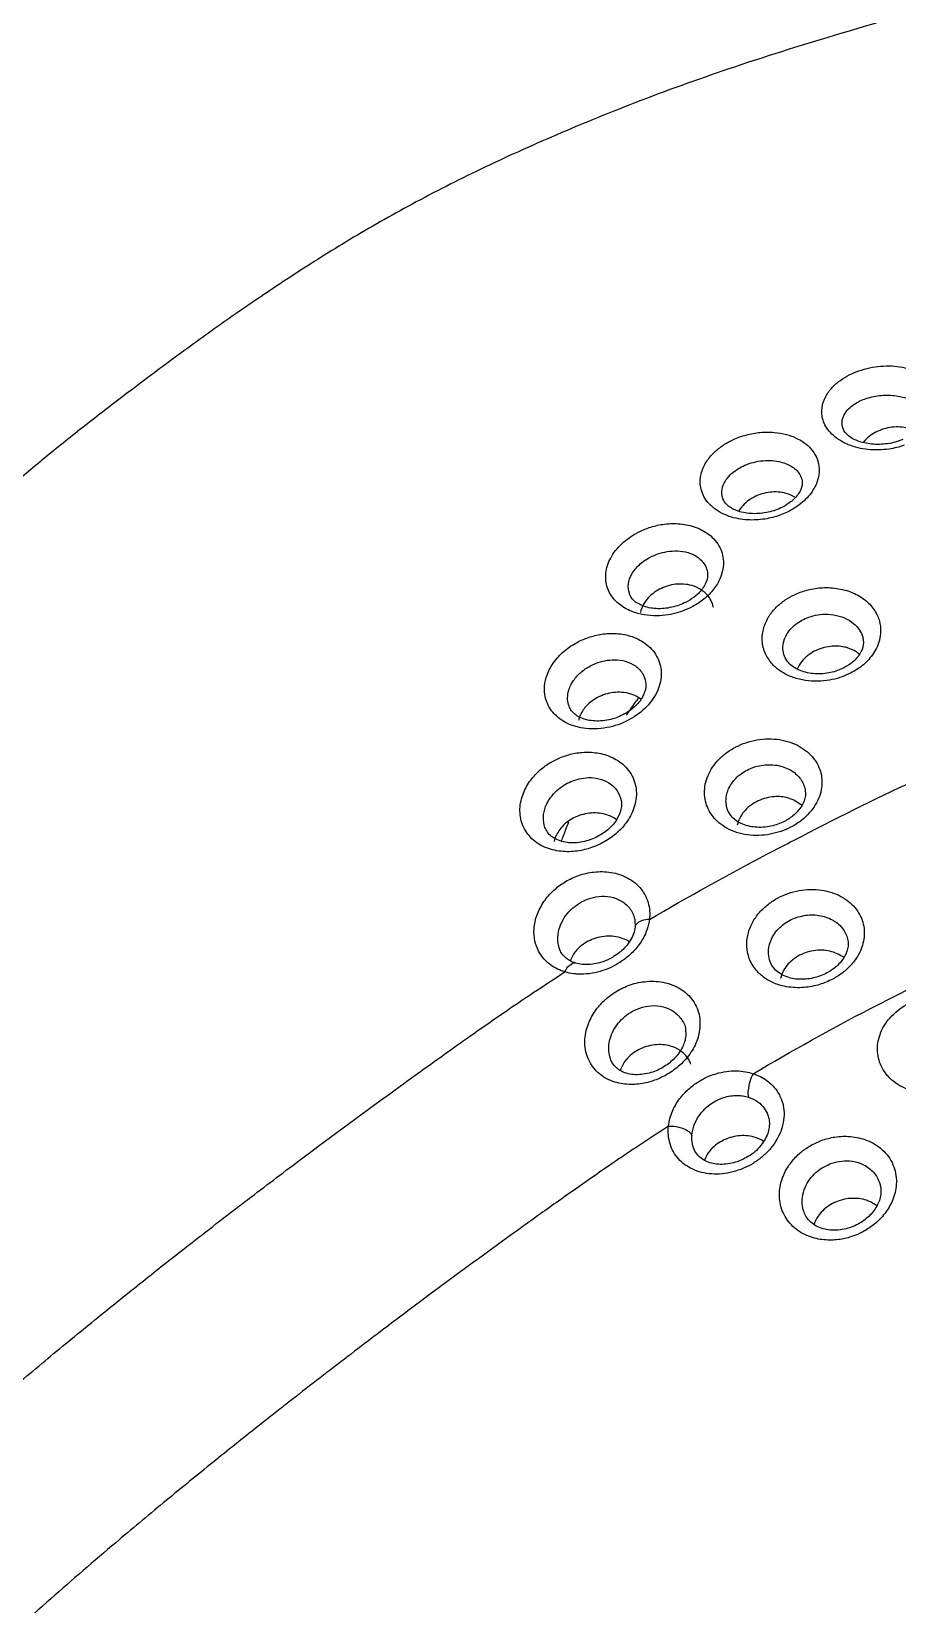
# Model space of a CAD drawing. Header units: inches. Extents: x 157915 to 159347, y -49911 to -48898.
# Drawn here: x 158894.95 to 158906.13, y -49776.47 to -49756.18 of the extents above; entities that cross this region are included whole.
import ezdxf

# ---------------------------------------------------------------- set-up
doc = ezdxf.new("R2010")
doc.units = ezdxf.units.IN
doc.header["$LTSCALE"] = 2
doc.header["$MEASUREMENT"] = 0
doc.layers.get('0').update_dxf_attribs({"linetype": 'CONTINUOUS'})

msp = doc.modelspace()

# ---------------------------------------------------------------- linework, layer by layer
at = {"color": 7, "linetype": 'Continuous'}
for p, q in [((158905.426, -49761.301), (158905.426, -49761.3)), ((158904.898, -49761.974), (158904.899, -49761.976)), ((158903.877, -49762.208), (158903.876, -49762.205)), ((158903.676, -49763.15), (158903.676, -49763.153)), ((158905.686, -49764.016), (158905.686, -49764.02)), ((158904.67, -49764.235), (158904.67, -49764.234)), ((158902.879, -49764.566), (158902.88, -49764.567)), ((158901.89, -49764.882), (158901.89, -49764.881)), ((158904.938, -49765.96), (158904.938, -49765.963)), ((158902.563, -49766.1), (158902.564, -49766.103)), ((158903.936, -49766.218), (158903.936, -49766.217)), ((158901.58, -49766.445), (158901.579, -49766.445)), ((158902.74, -49767.645), (158902.74, -49767.645)), ((158902.74, -49767.645), (158902.742, -49767.731)), ((158902.742, -49767.731), (158902.742, -49767.731)), ((158905.488, -49767.902), (158905.489, -49767.904)), ((158901.768, -49768.012), (158901.766, -49768.009)), ((158901.975, -49768.195), (158901.975, -49768.195)), ((158904.486, -49768.178), (158904.486, -49768.177)), ((158903.392, -49769.055), (158903.393, -49769.057)), ((158902.426, -49769.433), (158902.425, -49769.432)), ((158904.472, -49770.218), (158904.472, -49770.22)), ((158903.499, -49770.584), (158903.497, -49770.58)), ((158905.911, -49771.083), (158905.911, -49771.086)), ((158904.923, -49771.41), (158904.923, -49771.409))]:
    msp.add_line(p, q, dxfattribs=at)
for points, start_tangent, end_tangent in [([(158929.508, -49748.835), (158929.348, -49748.805), (158928.873, -49748.731), (158928.489, -49748.68), (158928.181, -49748.637), (158927.93, -49748.598), (158927.738, -49748.563), (158927.56, -49748.528), (158927.342, -49748.481), (158927.029, -49748.413), (158926.588, -49748.323), (158926.04, -49748.223), (158925.309, -49748.118), (158924.483, -49748.052), (158923.575, -49748.053), (158922.637, -49748.147), (158921.588, -49748.376), (158920.447, -49748.759), (158919.158, -49749.345), (158917.816, -49750.141), (158916.641, -49751.023), (158915.522, -49751.956), (158914.472, -49752.786), (158913.501, -49753.417), (158912.564, -49753.884), (158911.508, -49754.295), (158910.214, -49754.735), (158908.629, -49755.249), (158906.858, -49755.78), (158905.314, -49756.229), (158903.953, -49756.66), (158902.741, -49757.098), (158901.664, -49757.539), (158900.691, -49757.983), (158899.81, -49758.435), (158899.012, -49758.892), (158898.287, -49759.349), (158897.621, -49759.798), (158897.006, -49760.235), (158896.432, -49760.659), (158895.896, -49761.067), (158895.39, -49761.463), (158894.916, -49761.852), (158894.478, -49762.236), (158894.078, -49762.614), (158893.718, -49762.978), (158893.401, -49763.321), (158893.158, -49763.6)], (-0.980073, 0.19864), (-0.650439, -0.759558)), ([(158905.595, -49760.569), (158905.877, -49760.499), (158906.16, -49760.503), (158906.41, -49760.578), (158906.599, -49760.716), (158906.693, -49760.891), (158906.694, -49761.064), (158906.632, -49761.213), (158906.608, -49761.247)], (0.930846, 0.365413), (-0.596853, -0.802351)), ([(158905.299, -49761.387), (158905.183, -49761.229), (158905.152, -49761.066), (158905.187, -49760.919), (158905.264, -49760.796), (158905.365, -49760.698), (158905.477, -49760.624), (158905.595, -49760.569)], (-0.741168, 0.67132), (0.93075, 0.365656)), ([(158905.726, -49760.912), (158905.92, -49760.872), (158906.111, -49760.877), (158906.28, -49760.924), (158906.406, -49761.01), (158906.468, -49761.119), (158906.471, -49761.133)], (0.948569, 0.31657), (0.174603, -0.984639)), ([(158905.426, -49761.3), (158905.414, -49761.213), (158905.441, -49761.122), (158905.496, -49761.047), (158905.567, -49760.988), (158905.645, -49760.944), (158905.726, -49760.912)], (-0.331557, 0.943435), (0.948587, 0.316516)), ([(158906.001, -49761.495), (158905.795, -49761.5), (158905.613, -49761.458), (158905.484, -49761.382), (158905.426, -49761.301)], (-0.989388, -0.145299), (-0.315709, 0.948856)), ([(158906.058, -49761.283), (158905.851, -49761.346)], (-0.993655, -0.112471), (-0.885505, -0.46463)), ([(158906.267, -49761.299), (158906.058, -49761.283)], (-0.962436, 0.271507), (-0.993655, -0.112471)), ([(158903.772, -49762.336), (158903.672, -49762.239), (158903.59, -49762.06), (158903.595, -49761.886), (158903.66, -49761.734), (158903.762, -49761.61), (158903.883, -49761.513), (158904.012, -49761.441)], (-0.801671, 0.597766), (0.909032, 0.416726)), ([(158904.012, -49761.441), (158904.175, -49761.383), (158904.358, -49761.349), (158904.541, -49761.349), (158904.696, -49761.376), (158904.822, -49761.422), (158904.926, -49761.483), (158905.012, -49761.562), (158905.078, -49761.662), (158905.114, -49761.784), (158905.108, -49761.928), (158905.043, -49762.088)], (0.909083, 0.416615), (-0.51956, -0.854434)), ([(158905.748, -49761.57), (158905.496, -49761.508), (158905.299, -49761.387)], (-0.994466, 0.105057), (-0.741168, 0.67132)), ([(158905.851, -49761.346), (158905.69, -49761.475)], (-0.885505, -0.46463), (-0.63554, -0.772068)), ([(158906.197, -49761.442), (158906.001, -49761.495)], (-0.923765, -0.38296), (-0.989388, -0.145299)), ([(158904.16, -49761.773), (158904.27, -49761.736), (158904.394, -49761.714), (158904.517, -49761.713), (158904.621, -49761.73), (158904.706, -49761.758), (158904.775, -49761.796), (158904.833, -49761.846), (158904.876, -49761.909), (158904.898, -49761.974)], (0.919138, 0.393935), (0.177058, -0.9842)), ([(158906.021, -49761.564), (158905.748, -49761.57)], (-0.98929, -0.145962), (-0.994466, 0.105057)), ([(158906.217, -49761.516), (158906.021, -49761.564)], (-0.944882, -0.327412), (-0.98929, -0.145962)), ([(158903.876, -49762.205), (158903.866, -49762.166), (158903.872, -49762.055), (158903.918, -49761.959), (158903.989, -49761.88), (158904.072, -49761.819), (158904.16, -49761.773)], (-0.338903, 0.940821), (0.919106, 0.394009)), ([(158904.693, -49762.137), (158904.485, -49762.121)], (-0.962436, 0.271507), (-0.993655, -0.112471)), ([(158904.898, -49762.032), (158904.853, -49762.139), (158904.75, -49762.247), (158904.653, -49762.309)], (-0.143945, -0.989586), (-0.886334, -0.463047)), ([(158904.898, -49761.975), (158904.898, -49762.032)], (0.173063, -0.984911), (-0.143945, -0.989586)), ([(158905.043, -49762.088), (158904.905, -49762.248)], (-0.51956, -0.854434), (-0.75557, -0.655068)), ([(158904.437, -49762.383), (158904.232, -49762.396), (158904.052, -49762.357), (158903.926, -49762.279), (158903.877, -49762.208)], (-0.982037, -0.188687), (-0.357848, 0.93378)), ([(158904.278, -49762.184), (158904.116, -49762.315), (158904.083, -49762.36)], (-0.885505, -0.46463), (-0.531462, -0.847082)), ([(158904.485, -49762.121), (158904.278, -49762.184)], (-0.993655, -0.112471), (-0.885505, -0.46463)), ([(158904.623, -49762.324), (158904.437, -49762.383)], (-0.906066, -0.423135), (-0.982037, -0.188687)), ([(158904.653, -49762.309), (158904.623, -49762.324)], (-0.886334, -0.463047), (-0.906403, -0.422413)), ([(158904.806, -49762.185), (158904.693, -49762.137)], (-0.85514, 0.518397), (-0.962436, 0.271507)), ([(158904.905, -49762.248), (158904.697, -49762.382)], (-0.75557, -0.655068), (-0.906301, -0.422633)), ([(158902.778, -49762.641), (158902.925, -49762.578), (158903.1, -49762.536), (158903.297, -49762.527), (158903.504, -49762.566), (158903.698, -49762.668), (158903.837, -49762.835), (158903.883, -49763.037), (158903.841, -49763.23), (158903.834, -49763.247)], (0.886834, 0.462088), (-0.42069, -0.907205)), ([(158904.076, -49762.463), (158903.847, -49762.384), (158903.772, -49762.336)], (-0.982803, 0.184658), (-0.801671, 0.597766)), ([(158904.31, -49762.478), (158904.076, -49762.463)], (-0.998518, -0.054415), (-0.982803, 0.184658)), ([(158904.521, -49762.445), (158904.31, -49762.478)], (-0.967549, -0.252684), (-0.998518, -0.054415)), ([(158904.697, -49762.382), (158904.521, -49762.445)], (-0.906265, -0.422709), (-0.967549, -0.252684)), ([(158902.777, -49763.685), (158902.618, -49763.62), (158902.479, -49763.51), (158902.387, -49763.355), (158902.366, -49763.167), (158902.428, -49762.97), (158902.57, -49762.787), (158902.778, -49762.641)], (-0.964093, 0.265564), (0.886928, 0.461907)), ([(158902.939, -49762.959), (158903.038, -49762.916), (158903.156, -49762.887), (158903.288, -49762.878), (158903.427, -49762.9), (158903.557, -49762.964), (158903.65, -49763.072), (158903.676, -49763.15)], (0.886363, 0.46299), (0.174093, -0.984729)), ([(158902.671, -49763.435), (158902.669, -49763.429), (158902.657, -49763.307), (158902.701, -49763.178), (158902.798, -49763.057), (158902.939, -49762.959)], (-0.340819, 0.940129), (0.886392, 0.462935)), ([(158903.265, -49763.309), (158903.058, -49763.373)], (-0.993655, -0.112471), (-0.885505, -0.46463)), ([(158903.593, -49763.378), (158903.473, -49763.325), (158903.265, -49763.309)], (-0.844809, 0.535068), (-0.993655, -0.112471)), ([(158903.633, -49763.334), (158903.53, -49763.453), (158903.42, -49763.529)], (-0.519369, -0.85455), (-0.875445, -0.483319)), ([(158903.676, -49763.15), (158903.677, -49763.213), (158903.633, -49763.334)], (0.17107, -0.985259), (-0.519369, -0.85455)), ([(158903.834, -49763.247), (158903.743, -49763.39)], (-0.42069, -0.907205), (-0.638937, -0.769259)), ([(158903.218, -49763.605), (158903.013, -49763.623), (158902.832, -49763.583), (158902.709, -49763.499), (158902.672, -49763.436)], (-0.975598, -0.219566), (-0.357781, 0.933805)), ([(158902.895, -49763.503), (158902.844, -49763.582)], (-0.632911, -0.774224), (-0.451505, -0.892269)), ([(158903.058, -49763.373), (158902.895, -49763.503)], (-0.885505, -0.46463), (-0.632911, -0.774224)), ([(158903.4, -49763.539), (158903.218, -49763.605)], (-0.889251, -0.45742), (-0.975598, -0.219566)), ([(158903.42, -49763.529), (158903.4, -49763.539)], (-0.875445, -0.483319), (-0.889695, -0.456555)), ([(158903.743, -49763.39), (158903.612, -49763.514), (158903.47, -49763.604)], (-0.638937, -0.769259), (-0.890195, -0.45558)), ([(158903.753, -49763.609), (158903.741, -49763.562), (158903.643, -49763.415), (158903.593, -49763.378)], (-0.163868, 0.986482), (-0.844809, 0.535068)), ([(158904.553, -49764.376), (158904.518, -49764.341), (158904.426, -49764.205), (158904.384, -49764.038), (158904.404, -49763.87), (158904.472, -49763.721), (158904.569, -49763.601), (158904.681, -49763.51), (158904.799, -49763.443)], (-0.741756, 0.67067), (0.904254, 0.426994)), ([(158904.799, -49763.443), (158904.953, -49763.386), (158905.136, -49763.354), (158905.342, -49763.361), (158905.55, -49763.418), (158905.723, -49763.522), (158905.837, -49763.651), (158905.896, -49763.785), (158905.912, -49763.913), (158905.896, -49764.029), (158905.858, -49764.131)], (0.904296, 0.426907), (-0.439412, -0.898286)), ([(158902.94, -49763.713), (158902.777, -49763.685)], (-0.997282, 0.073677), (-0.964093, 0.265564)), ([(158902.844, -49763.582), (158902.812, -49763.672)], (-0.451505, -0.892269), (-0.209073, -0.9779)), ([(158903.095, -49763.712), (158902.94, -49763.713)], (-0.996111, -0.08811), (-0.997282, 0.073677)), ([(158903.362, -49763.651), (158903.236, -49763.689), (158903.095, -49763.712)], (-0.937324, -0.348458), (-0.996111, -0.08811)), ([(158903.47, -49763.604), (158903.362, -49763.651)], (-0.890196, -0.455578), (-0.937324, -0.348458)), ([(158904.936, -49763.752), (158905.04, -49763.716), (158905.165, -49763.696), (158905.305, -49763.703), (158905.445, -49763.742), (158905.562, -49763.813), (158905.64, -49763.9), (158905.68, -49763.99), (158905.686, -49764.016)], (0.912147, 0.409864), (0.174437, -0.984668)), ([(158901.978, -49764.067), (158902.12, -49764.002), (158902.288, -49763.957), (158902.478, -49763.943), (158902.68, -49763.976), (158902.874, -49764.071), (158903.021, -49764.234), (158903.08, -49764.448), (158903.035, -49764.676)], (0.872747, 0.488173), (-0.391696, -0.920095)), ([(158904.68, -49763.994), (158904.712, -49763.935), (158904.779, -49763.856), (158904.856, -49763.796), (158904.936, -49763.752)], (0.400514, 0.91629), (0.912125, 0.409913)), ([(158901.756, -49765.033), (158901.699, -49764.98), (158901.636, -49764.895), (158901.592, -49764.79), (158901.574, -49764.662), (158901.596, -49764.511), (158901.673, -49764.346), (158901.808, -49764.189), (158901.978, -49764.067)], (-0.781202, 0.624279), (0.872822, 0.488038)), ([(158904.67, -49764.234), (158904.651, -49764.146), (158904.665, -49764.034), (158904.68, -49763.994)], (-0.34024, 0.940338), (0.400514, 0.91629)), ([(158905.264, -49764.11), (158905.056, -49764.173)], (-0.993655, -0.112471), (-0.885505, -0.46463)), ([(158905.441, -49764.118), (158905.264, -49764.11)], (-0.977871, 0.209207), (-0.993655, -0.112471)), ([(158905.472, -49764.125), (158905.441, -49764.118)], (-0.962436, 0.271507), (-0.977871, 0.209207)), ([(158905.598, -49764.182), (158905.472, -49764.125)], (-0.834139, 0.551554), (-0.962436, 0.271507)), ([(158905.685, -49764.016), (158905.687, -49764.086), (158905.642, -49764.208)], (0.174154, -0.984718), (-0.534036, -0.845462)), ([(158905.858, -49764.131), (158905.805, -49764.22), (158905.741, -49764.296)], (-0.439412, -0.898286), (-0.6947, -0.719299)), ([(158902.144, -49764.373), (158902.24, -49764.328), (158902.352, -49764.295), (158902.48, -49764.283), (158902.616, -49764.301), (158902.746, -49764.361), (158902.845, -49764.469), (158902.879, -49764.566)], (0.865236, 0.501364), (0.172437, -0.985021)), ([(158905.242, -49764.452), (158905.037, -49764.461), (158904.853, -49764.413), (158904.721, -49764.319), (158904.67, -49764.235)], (-0.982988, -0.18367), (-0.351991, 0.936003)), ([(158904.894, -49764.304), (158904.834, -49764.402)], (-0.632911, -0.774224), (-0.403833, -0.914833)), ([(158905.056, -49764.173), (158904.894, -49764.304)], (-0.885505, -0.46463), (-0.632911, -0.774224)), ([(158905.642, -49764.208), (158905.539, -49764.32), (158905.419, -49764.395)], (-0.534036, -0.845462), (-0.90275, -0.430166)), ([(158905.638, -49764.212), (158905.598, -49764.182)], (-0.757021, 0.653391), (-0.834139, 0.551554)), ([(158905.741, -49764.296), (158905.67, -49764.361)], (-0.6947, -0.719299), (-0.780374, -0.625312)), ([(158901.914, -49764.607), (158901.939, -49764.564), (158902.03, -49764.457), (158902.144, -49764.373)], (0.450378, 0.892838), (0.865277, 0.501295)), ([(158904.785, -49764.511), (158904.64, -49764.442), (158904.553, -49764.376)], (-0.942438, 0.33438), (-0.741756, 0.67067)), ([(158904.942, -49764.55), (158904.785, -49764.511)], (-0.988869, 0.148786), (-0.942438, 0.33438)), ([(158905.1, -49764.56), (158904.942, -49764.55)], (-0.999793, -0.020346), (-0.988869, 0.148786)), ([(158905.252, -49764.545), (158905.1, -49764.56)], (-0.98473, -0.17409), (-0.999793, -0.020346)), ([(158905.419, -49764.395), (158905.242, -49764.452)], (-0.9023, -0.431109), (-0.982988, -0.18367)), ([(158905.386, -49764.512), (158905.252, -49764.545)], (-0.95069, -0.310141), (-0.98473, -0.17409)), ([(158905.5, -49764.466), (158905.386, -49764.512)], (-0.902767, -0.43013), (-0.95069, -0.310141)), ([(158905.67, -49764.361), (158905.59, -49764.417), (158905.5, -49764.466)], (-0.780374, -0.625312), (-0.90276, -0.430145)), ([(158901.89, -49764.881), (158901.883, -49764.86), (158901.872, -49764.775), (158901.887, -49764.675), (158901.914, -49764.607)], (-0.341468, 0.939893), (0.450378, 0.892838)), ([(158902.465, -49764.705), (158902.258, -49764.769)], (-0.993655, -0.112471), (-0.885505, -0.46463)), ([(158902.674, -49764.721), (158902.465, -49764.705)], (-0.962436, 0.271507), (-0.993655, -0.112471)), ([(158902.816, -49764.79), (158902.674, -49764.721)], (-0.804816, 0.593524), (-0.962436, 0.271507)), ([(158902.879, -49764.566), (158902.881, -49764.634), (158902.837, -49764.764)], (0.168515, -0.985699), (-0.493865, -0.869538)), ([(158903.035, -49764.676), (158902.893, -49764.886)], (-0.391696, -0.920095), (-0.691811, -0.722079)), ([(158902.43, -49765.051), (158902.225, -49765.072), (158902.042, -49765.031), (158901.922, -49764.94), (158901.89, -49764.881)], (-0.969689, -0.244344), (-0.343165, 0.939275)), ([(158902.096, -49764.899), (158902.053, -49764.962)], (-0.632911, -0.774224), (-0.491185, -0.871055)), ([(158902.258, -49764.769), (158902.096, -49764.899)], (-0.885505, -0.46463), (-0.632911, -0.774224)), ([(158902.837, -49764.764), (158902.735, -49764.89), (158902.605, -49764.982)], (-0.493865, -0.869538), (-0.877454, -0.47966)), ([(158902.732, -49764.848), (158902.627, -49764.998)], (-0.584892, -0.811111), (-0.565556, -0.82471)), ([(158902.893, -49764.886), (158902.672, -49765.053)], (-0.691811, -0.722079), (-0.877981, -0.478696)), ([(158902.786, -49764.774), (158902.732, -49764.848)], (-0.594275, -0.804262), (-0.584892, -0.811111)), ([(158901.979, -49765.145), (158901.869, -49765.103), (158901.777, -49765.048), (158901.756, -49765.033)], (-0.962193, 0.272369), (-0.781202, 0.624279)), ([(158902.109, -49765.17), (158901.979, -49765.145)], (-0.994166, 0.107864), (-0.962193, 0.272369)), ([(158902.025, -49765.021), (158902.012, -49765.068)], (-0.341466, -0.939894), (-0.209073, -0.9779)), ([(158902.053, -49764.962), (158902.025, -49765.021)], (-0.491185, -0.871055), (-0.341466, -0.939894)), ([(158902.417, -49765.15), (158902.26, -49765.173)], (-0.974581, -0.224035), (-0.998076, -0.062007)), ([(158902.557, -49765.107), (158902.417, -49765.15)], (-0.932051, -0.362328), (-0.974581, -0.224035)), ([(158902.605, -49764.982), (158902.43, -49765.051)], (-0.876983, -0.48052), (-0.969689, -0.244344)), ([(158902.672, -49765.053), (158902.557, -49765.107)], (-0.877954, -0.478744), (-0.932051, -0.362328)), ([(158902.26, -49765.173), (158902.109, -49765.17)], (-0.998076, -0.062007), (-0.994166, 0.107864)), ([(158904.045, -49765.406), (158904.172, -49765.352), (158904.314, -49765.316), (158904.461, -49765.303), (158904.608, -49765.313), (158904.745, -49765.347), (158904.866, -49765.401), (158904.967, -49765.472), (158905.047, -49765.554), (158905.105, -49765.647), (158905.141, -49765.747), (158905.154, -49765.853), (158905.145, -49765.962), (158905.111, -49766.073)], (0.889095, 0.457722), (-0.38978, -0.920908)), ([(158901.653, -49765.607), (158901.788, -49765.541), (158901.948, -49765.493), (158902.13, -49765.475), (158902.326, -49765.499), (158902.518, -49765.582), (158902.675, -49765.733), (158902.755, -49765.944), (158902.736, -49766.168), (158902.642, -49766.364)], (0.859862, 0.510527), (-0.566447, -0.824098)), ([(158903.793, -49766.355), (158903.744, -49766.3), (158903.686, -49766.206), (158903.652, -49766.105), (158903.639, -49765.999), (158903.649, -49765.889), (158903.684, -49765.777), (158903.743, -49765.668), (158903.825, -49765.567), (158903.928, -49765.478), (158904.045, -49765.406)], (-0.709694, 0.70451), (0.889067, 0.457778)), ([(158901.815, -49766.756), (158901.6, -49766.709), (158901.411, -49766.591), (158901.291, -49766.412), (158901.257, -49766.204), (158901.301, -49766.004), (158901.396, -49765.835), (158901.519, -49765.704), (158901.653, -49765.607)], (-0.997551, 0.069945), (0.85991, 0.510446)), ([(158903.936, -49766.217), (158903.924, -49766.178), (158903.916, -49766.106), (158903.923, -49766.032), (158903.946, -49765.956), (158903.986, -49765.882), (158904.041, -49765.813), (158904.111, -49765.753), (158904.19, -49765.705)], (-0.339444, 0.940626), (0.890113, 0.45574)), ([(158904.19, -49765.705), (158904.276, -49765.668), (158904.372, -49765.645), (158904.472, -49765.636), (158904.571, -49765.644), (158904.664, -49765.667), (158904.747, -49765.704), (158904.815, -49765.752), (158904.869, -49765.809), (158904.909, -49765.872), (158904.933, -49765.94), (158904.938, -49765.96)], (0.890127, 0.455712), (0.173145, -0.984896)), ([(158901.604, -49766.14), (158901.652, -49766.06), (158901.734, -49765.969), (158901.823, -49765.901)], (0.435346, 0.900263), (0.846762, 0.531971)), ([(158901.823, -49765.901), (158901.914, -49765.854), (158902.021, -49765.819), (158902.143, -49765.803), (158902.275, -49765.817), (158902.405, -49765.871), (158902.511, -49765.972), (158902.563, -49766.1)], (0.846741, 0.532005), (0.176462, -0.984307)), ([(158904.794, -49766.61), (158906.352, -49765.841), (158906.398, -49765.82)], (0.888978, 0.45795), (0.904396, 0.426695)), ([(158904.937, -49765.96), (158904.94, -49766.034), (158904.895, -49766.165)], (0.172669, -0.98498), (-0.505646, -0.862741)), ([(158901.579, -49766.445), (158901.56, -49766.313), (158901.588, -49766.176), (158901.604, -49766.14)], (-0.337707, 0.941251), (0.435346, 0.900263)), ([(158902.563, -49766.1), (158902.566, -49766.174), (158902.522, -49766.315)], (0.17304, -0.984915), (-0.470411, -0.882447)), ([(158904.308, -49766.115), (158904.145, -49766.245)], (-0.885505, -0.46463), (-0.632911, -0.774224)), ([(158904.515, -49766.051), (158904.308, -49766.115)], (-0.993655, -0.112471), (-0.885505, -0.46463)), ([(158904.694, -49766.06), (158904.515, -49766.051)], (-0.976937, 0.21353), (-0.993655, -0.112471)), ([(158904.895, -49766.165), (158904.794, -49766.284), (158904.67, -49766.367)], (-0.505646, -0.862741), (-0.88941, -0.457109)), ([(158904.723, -49766.067), (158904.694, -49766.06)], (-0.962436, 0.271507), (-0.976937, 0.21353)), ([(158904.897, -49766.16), (158904.893, -49766.157), (158904.723, -49766.067)], (-0.738403, 0.67436), (-0.962436, 0.271507)), ([(158905.111, -49766.073), (158905.052, -49766.181), (158904.969, -49766.282)], (-0.38978, -0.920908), (-0.698667, -0.715447)), ([(158901.945, -49766.326), (158901.783, -49766.456)], (-0.885505, -0.46463), (-0.632911, -0.774224)), ([(158901.883, -49766.376), (158901.843, -49766.478)], (-0.374556, -0.927204), (-0.359476, -0.933154)), ([(158902.153, -49766.262), (158901.945, -49766.326)], (-0.993655, -0.112471), (-0.885505, -0.46463)), ([(158902.5, -49766.344), (158902.361, -49766.278), (158902.153, -49766.262)], (-0.812826, 0.582507), (-0.993655, -0.112471)), ([(158902.522, -49766.315), (158902.421, -49766.447), (158902.288, -49766.547)], (-0.470411, -0.882447), (-0.864758, -0.502189)), ([(158902.642, -49766.364), (158902.507, -49766.516)], (-0.566447, -0.824098), (-0.748777, -0.662822)), ([(158904.052, -49766.509), (158903.928, -49766.456), (158903.825, -49766.384), (158903.793, -49766.355)], (-0.950756, 0.309941), (-0.709694, 0.70451)), ([(158904.496, -49766.429), (158904.294, -49766.442), (158904.112, -49766.395), (158903.981, -49766.296), (158903.937, -49766.218)], (-0.977735, -0.209843), (-0.349056, 0.937102)), ([(158904.074, -49766.37), (158904.062, -49766.414)], (-0.334492, -0.942398), (-0.209073, -0.9779)), ([(158904.106, -49766.302), (158904.074, -49766.37)], (-0.506048, -0.862505), (-0.334492, -0.942398)), ([(158904.145, -49766.245), (158904.106, -49766.302)], (-0.632911, -0.774224), (-0.506048, -0.862505)), ([(158904.67, -49766.367), (158904.496, -49766.429)], (-0.888901, -0.458099), (-0.977735, -0.209843)), ([(158904.969, -49766.282), (158904.867, -49766.371), (158904.748, -49766.444)], (-0.698667, -0.715447), (-0.889256, -0.45741)), ([(158902.116, -49766.62), (158901.913, -49766.644), (158901.731, -49766.602), (158901.611, -49766.505), (158901.58, -49766.445)], (-0.963998, -0.265909), (-0.334963, 0.942231)), ([(158901.738, -49766.523), (158901.709, -49766.588)], (-0.48081, -0.876825), (-0.315271, -0.949002)), ([(158901.783, -49766.456), (158901.738, -49766.523)], (-0.632911, -0.774224), (-0.48081, -0.876825)), ([(158901.817, -49766.548), (158901.793, -49766.612)], (-0.349021, -0.937115), (-0.339281, -0.940685)), ([(158901.843, -49766.478), (158901.817, -49766.548)], (-0.359476, -0.933154), (-0.349021, -0.937115)), ([(158902.288, -49766.547), (158902.116, -49766.62)], (-0.86422, -0.503113), (-0.963998, -0.265909)), ([(158902.507, -49766.516), (158902.354, -49766.626)], (-0.748777, -0.662822), (-0.864692, -0.502303)), ([(158904.192, -49766.541), (158904.052, -49766.509)], (-0.99069, 0.136139), (-0.950756, 0.309941)), ([(158904.34, -49766.549), (158904.192, -49766.541)], (-0.999556, -0.029798), (-0.99069, 0.136139)), ([(158904.625, -49766.496), (158904.486, -49766.533), (158904.34, -49766.549)], (-0.944859, -0.327478), (-0.999556, -0.029798)), ([(158904.748, -49766.444), (158904.625, -49766.496)], (-0.88927, -0.457383), (-0.944859, -0.327478)), ([(158901.709, -49766.588), (158901.699, -49766.625)], (-0.315271, -0.949002), (-0.209073, -0.9779)), ([(158902.022, -49766.746), (158901.815, -49766.756)], (-0.986259, -0.165204), (-0.997551, 0.069945)), ([(158902.204, -49766.697), (158902.022, -49766.746)], (-0.936342, -0.351089), (-0.986259, -0.165204)), ([(158902.354, -49766.626), (158902.204, -49766.697)], (-0.864716, -0.502262), (-0.936342, -0.351089)), ([(158902.928, -49767.633), (158904.443, -49766.792), (158904.794, -49766.61)], (0.86169, 0.507435), (0.888978, 0.45795)), ([(158901.608, -49768.183), (158901.568, -49768.143), (158901.497, -49768.04), (158901.45, -49767.911), (158901.439, -49767.752), (158901.478, -49767.574), (158901.567, -49767.402), (158901.69, -49767.26), (158901.827, -49767.155)], (-0.740669, 0.67187), (0.847446, 0.530882)), ([(158901.827, -49767.155), (158901.989, -49767.074), (158902.184, -49767.024), (158902.403, -49767.021), (158902.623, -49767.085), (158902.803, -49767.221), (158902.91, -49767.412), (158902.928, -49767.633)], (0.847523, 0.530758), (-0.119469, -0.992838)), ([(158902, -49767.438), (158902.108, -49767.379), (158902.238, -49767.341), (158902.386, -49767.336), (158902.535, -49767.378), (158902.657, -49767.469), (158902.73, -49767.599), (158902.74, -49767.645)], (0.828707, 0.559683), (0.16464, -0.986354)), ([(158904.357, -49768.34), (158904.311, -49768.293), (158904.217, -49768.136), (158904.185, -49767.98), (158904.2, -49767.824), (158904.257, -49767.674), (158904.349, -49767.542), (158904.464, -49767.434), (158904.589, -49767.353)], (-0.740351, 0.67222), (0.882685, 0.469964)), ([(158904.589, -49767.353), (158904.718, -49767.297), (158904.86, -49767.259), (158905.006, -49767.245), (158905.149, -49767.254), (158905.281, -49767.285), (158905.399, -49767.335), (158905.499, -49767.401), (158905.579, -49767.479), (158905.64, -49767.569), (158905.681, -49767.668), (158905.7, -49767.774), (158905.696, -49767.885), (158905.666, -49767.998), (158905.611, -49768.112), (158905.528, -49768.221)], (0.882736, 0.46987), (-0.673804, -0.73891)), ([(158901.766, -49768.009), (158901.754, -49767.966), (158901.745, -49767.857), (158901.77, -49767.733), (158901.828, -49767.613), (158901.91, -49767.512), (158902, -49767.438)], (-0.332688, 0.943037), (0.828633, 0.559793)), ([(158904.736, -49767.646), (158904.824, -49767.608), (158904.92, -49767.583), (158905.019, -49767.573), (158905.116, -49767.58), (158905.206, -49767.602), (158905.287, -49767.637), (158905.355, -49767.682), (158905.409, -49767.736), (158905.451, -49767.797), (158905.479, -49767.864), (158905.488, -49767.902)], (0.881427, 0.47232), (0.172914, -0.984937)), ([(158902.742, -49767.731), (158902.722, -49767.817)], (-0.114498, -0.993423), (-0.335075, -0.942192)), ([(158902.759, -49767.694), (158902.743, -49767.731)], (-0.601483, -0.798885), (-0.147015, -0.989134)), ([(158902.928, -49767.633), (158902.826, -49767.651), (158902.759, -49767.694)], (-0.999385, -0.035052), (-0.601483, -0.798885)), ([(158902.917, -49767.695), (158902.875, -49767.819)], (-0.223873, -0.974618), (-0.410986, -0.911642)), ([(158902.928, -49767.633), (158902.917, -49767.695)], (-0.120748, -0.992683), (-0.223873, -0.974618)), ([(158904.479, -49767.952), (158904.513, -49767.866), (158904.574, -49767.775), (158904.651, -49767.702), (158904.736, -49767.646)], (0.264853, 0.964289), (0.881398, 0.472374)), ([(158902.137, -49767.914), (158901.976, -49768.043)], (-0.885505, -0.46463), (-0.632911, -0.774224)), ([(158902.548, -49767.867), (158902.342, -49767.851), (158902.137, -49767.914)], (-0.962436, 0.271507), (-0.885505, -0.46463)), ([(158902.623, -49767.981), (158902.466, -49768.112)], (-0.65797, -0.753044), (-0.853175, -0.521625)), ([(158902.779, -49767.977), (158902.66, -49768.102), (158902.53, -49768.197)], (-0.615655, -0.788016), (-0.853066, -0.521803)), ([(158902.662, -49767.916), (158902.548, -49767.867)], (-0.851772, 0.523913), (-0.962436, 0.271507)), ([(158902.722, -49767.817), (158902.623, -49767.981)], (-0.335075, -0.942192), (-0.65797, -0.753044)), ([(158902.875, -49767.819), (158902.779, -49767.977)], (-0.410986, -0.911642), (-0.615655, -0.788016)), ([(158904.266, -49769.622), (158905.781, -49768.781), (158907.691, -49767.83), (158907.736, -49767.808)], (0.861679, 0.507454), (0.904394, 0.426698)), ([(158904.486, -49768.177), (158904.465, -49768.076), (158904.475, -49767.969), (158904.479, -49767.952)], (-0.338879, 0.94083), (0.264853, 0.964289)), ([(158905.488, -49767.902), (158905.491, -49767.977), (158905.446, -49768.111)], (0.172323, -0.98504), (-0.493646, -0.869663)), ([(158901.652, -49768.219), (158901.608, -49768.183)], (-0.80737, 0.590045), (-0.740669, 0.67187)), ([(158901.794, -49768.066), (158901.766, -49768.009)], (-0.538849, 0.842403), (-0.330458, 0.943821)), ([(158901.901, -49768.164), (158901.885, -49768.154), (158901.794, -49768.066)], (-0.874458, 0.485102), (-0.538849, 0.842403)), ([(158901.836, -49768.309), (158901.901, -49768.221), (158901.967, -49768.193), (158901.975, -49768.195)], (0.457665, 0.889125), (0.934468, -0.356046)), ([(158901.975, -49768.195), (158901.901, -49768.164)], (-0.957308, 0.28907), (-0.874458, 0.485102)), ([(158901.939, -49768.096), (158901.907, -49768.165)], (-0.512579, -0.85864), (-0.339325, -0.940669)), ([(158901.976, -49768.043), (158901.939, -49768.096)], (-0.632911, -0.774224), (-0.512579, -0.85864)), ([(158902.145, -49768.214), (158901.976, -49768.195)], (-0.998758, -0.049833), (-0.956422, 0.291988)), ([(158902.33, -49768.177), (158902.145, -49768.214)], (-0.943408, -0.331634), (-0.998758, -0.049833)), ([(158902.466, -49768.112), (158902.33, -49768.177)], (-0.852865, -0.522132), (-0.943408, -0.331634)), ([(158902.53, -49768.197), (158902.421, -49768.255)], (-0.853066, -0.521803), (-0.911467, -0.411373)), ([(158905.044, -49768.387), (158904.843, -49768.403), (158904.66, -49768.356), (158904.529, -49768.254), (158904.486, -49768.178)], (-0.974987, -0.222261), (-0.345278, 0.9385)), ([(158904.865, -49768.095), (158904.703, -49768.226)], (-0.885505, -0.46463), (-0.632911, -0.774224)), ([(158905.072, -49768.032), (158904.865, -49768.095)], (-0.993655, -0.112471), (-0.885505, -0.46463)), ([(158905.281, -49768.048), (158905.072, -49768.032)], (-0.962436, 0.271507), (-0.993655, -0.112471)), ([(158905.446, -49768.111), (158905.345, -49768.235), (158905.234, -49768.314)], (-0.493646, -0.869663), (-0.871054, -0.491186)), ([(158905.435, -49768.125), (158905.281, -49768.048)], (-0.782151, 0.623089), (-0.962436, 0.271507)), ([(158901.457, -49768.558), (158901.836, -49768.309)], (0.8318, 0.555076), (0.839944, 0.542674)), ([(158901.836, -49768.309), (158901.743, -49768.274), (158901.652, -49768.219)], (-0.958418, 0.285368), (-0.80737, 0.590045)), ([(158901.952, -49768.333), (158901.836, -49768.309)], (-0.992819, 0.119625), (-0.958761, 0.284215)), ([(158902.152, -49768.332), (158901.998, -49768.337), (158901.952, -49768.333)], (-0.991876, -0.127208), (-0.992819, 0.119625)), ([(158902.294, -49768.302), (158902.152, -49768.332)], (-0.95953, -0.281605), (-0.991876, -0.127208)), ([(158902.421, -49768.255), (158902.294, -49768.302)], (-0.911467, -0.411373), (-0.95953, -0.281605)), ([(158904.697, -49768.5), (158904.477, -49768.425), (158904.357, -49768.34)], (-0.984585, 0.174909), (-0.740351, 0.67222)), ([(158904.635, -49768.34), (158904.619, -49768.395)], (-0.36052, -0.932752), (-0.209073, -0.9779)), ([(158904.703, -49768.226), (158904.635, -49768.34)], (-0.632911, -0.774224), (-0.36052, -0.932752)), ([(158905.219, -49768.323), (158905.044, -49768.387)], (-0.882797, -0.469755), (-0.974987, -0.222261)), ([(158905.294, -49768.401), (158905.124, -49768.471)], (-0.88314, -0.469109), (-0.95601, -0.293333)), ([(158905.234, -49768.314), (158905.219, -49768.323)], (-0.871054, -0.491186), (-0.883313, -0.468784)), ([(158905.528, -49768.221), (158905.419, -49768.321), (158905.294, -49768.401)], (-0.673804, -0.73891), (-0.883091, -0.469203)), ([(158900.611, -49769.138), (158901.123, -49768.783), (158901.441, -49768.568)], (0.818056, 0.575138), (0.831479, 0.555556)), ([(158901.441, -49768.568), (158901.457, -49768.558)], (0.831479, 0.555556), (0.8318, 0.555076)), ([(158902.664, -49769.76), (158902.455, -49769.721), (158902.262, -49769.607), (158902.133, -49769.419), (158902.094, -49769.199), (158902.136, -49768.99), (158902.228, -49768.814), (158902.348, -49768.676), (158902.48, -49768.574)], (-0.999273, 0.038136), (0.842659, 0.538448)), ([(158902.48, -49768.574), (158902.654, -49768.486), (158902.866, -49768.435), (158903.101, -49768.443), (158903.323, -49768.526), (158903.489, -49768.68), (158903.574, -49768.885), (158903.566, -49769.111), (158903.563, -49769.126)], (0.842651, 0.53846), (-0.245996, -0.969271)), ([(158904.922, -49768.51), (158904.697, -49768.5)], (-0.996621, -0.082139), (-0.984585, 0.174909)), ([(158905.124, -49768.471), (158904.922, -49768.51)], (-0.95601, -0.293333), (-0.996621, -0.082139)), ([(158902.654, -49768.851), (158902.77, -49768.788), (158902.912, -49768.749), (158903.07, -49768.752), (158903.22, -49768.807), (158903.333, -49768.911), (158903.392, -49769.052), (158903.392, -49769.055)], (0.821319, 0.570469), (0.171279, -0.985223)), ([(158906.019, -49769.668), (158905.977, -49769.618), (158905.919, -49769.522), (158905.884, -49769.42), (158905.871, -49769.312), (158905.881, -49769.201), (158905.915, -49769.087), (158905.974, -49768.977), (158906.057, -49768.876), (158906.159, -49768.787), (158906.276, -49768.714)], (-0.692619, 0.721304), (0.889742, 0.456464)), ([(158902.425, -49769.432), (158902.403, -49769.293), (158902.428, -49769.147), (158902.488, -49769.023), (158902.567, -49768.925), (158902.654, -49768.851)], (-0.335991, 0.941865), (0.82129, 0.570511)), ([(158885.885, -49787.456), (158885.91, -49786.856), (158885.976, -49786.179), (158886.283, -49784.644), (158886.546, -49783.818), (158886.881, -49782.985), (158887.276, -49782.173), (158887.712, -49781.401), (158888.515, -49780.18), (158889.382, -49779.032), (158890.325, -49777.911), (158891.382, -49776.768), (158892.151, -49775.994), (158892.994, -49775.193), (158893.863, -49774.408), (158894.702, -49773.683), (158895.316, -49773.17), (158895.921, -49772.676), (158896.497, -49772.215), (158897.025, -49771.8), (158897.743, -49771.246), (158898.407, -49770.743), (158899.71, -49769.783), (158900.415, -49769.277), (158900.611, -49769.138)], (0.018226, 0.999834), (0.818056, 0.575138)), ([(158903.392, -49769.055), (158903.396, -49769.132), (158903.353, -49769.282)], (0.16988, -0.985465), (-0.444784, -0.895638)), ([(158903.563, -49769.126), (158903.478, -49769.323)], (-0.245996, -0.969271), (-0.523397, -0.852089)), ([(158902.787, -49769.314), (158902.627, -49769.443)], (-0.885505, -0.46463), (-0.632911, -0.774224)), ([(158902.992, -49769.251), (158902.787, -49769.314)], (-0.993655, -0.112471), (-0.885505, -0.46463)), ([(158903.323, -49769.323), (158903.199, -49769.267), (158902.992, -49769.251)], (-0.834773, 0.550594), (-0.993655, -0.112471)), ([(158903.353, -49769.282), (158903.253, -49769.422), (158903.119, -49769.53)], (-0.444784, -0.895638), (-0.849277, -0.527947)), ([(158903.464, -49769.501), (158903.366, -49769.356), (158903.323, -49769.323)], (-0.316117, 0.94872), (-0.834773, 0.550594)), ([(158903.478, -49769.323), (158903.34, -49769.493)], (-0.523397, -0.852089), (-0.721125, -0.692805)), ([(158902.948, -49769.608), (158902.747, -49769.635), (158902.569, -49769.591), (158902.452, -49769.488), (158902.425, -49769.432)], (-0.9577, -0.28777), (-0.33069, 0.94374)), ([(158902.627, -49769.443), (158902.552, -49769.579)], (-0.632911, -0.774224), (-0.298128, -0.954526)), ([(158903.167, -49769.625), (158903.035, -49769.691), (158902.861, -49769.744)], (-0.857793, -0.513995), (-0.980639, -0.195824)), ([(158903.119, -49769.53), (158902.948, -49769.608)], (-0.848731, -0.528825), (-0.9577, -0.28777)), ([(158903.182, -49769.616), (158903.167, -49769.625)], (-0.849008, -0.52838), (-0.857793, -0.513995)), ([(158903.34, -49769.493), (158903.182, -49769.616)], (-0.721125, -0.692805), (-0.849046, -0.528319)), ([(158903.559, -49769.726), (158903.665, -49769.668), (158903.788, -49769.622), (158903.921, -49769.594), (158904.052, -49769.586), (158904.168, -49769.598), (158904.267, -49769.622)], (0.847472, 0.530839), (0.951282, -0.308321)), ([(158904.267, -49769.622), (158904.223, -49769.726), (158904.201, -49769.836), (158904.206, -49769.925)], (-0.488978, -0.872296), (0.259499, -0.965743)), ([(158904.266, -49769.622), (158904.446, -49769.713), (158904.566, -49769.833), (158904.634, -49769.962), (158904.663, -49770.091), (158904.66, -49770.223), (158904.627, -49770.355)], (0.950757, -0.309936), (-0.343141, -0.939284)), ([(158902.861, -49769.744), (158902.664, -49769.76)], (-0.980639, -0.195824), (-0.999273, 0.038136)), ([(158903.173, -49770.297), (158903.225, -49770.106), (158903.318, -49769.946), (158903.434, -49769.82), (158903.559, -49769.726)], (0.112095, 0.993698), (0.847482, 0.530824)), ([(158906.426, -49769.866), (158906.286, -49769.832), (158906.161, -49769.777), (158906.057, -49769.704), (158906.019, -49769.668)], (-0.989546, 0.144217), (-0.692619, 0.721304)), ([(158903.477, -49770.419), (158903.507, -49770.282), (158903.568, -49770.166), (158903.645, -49770.074), (158903.73, -49770.005)], (0.068609, 0.997644), (0.828658, 0.559756)), ([(158903.73, -49770.005), (158903.801, -49769.964), (158903.883, -49769.93), (158903.973, -49769.909), (158904.061, -49769.902), (158904.139, -49769.909), (158904.206, -49769.925)], (0.828662, 0.55975), (0.95306, -0.302782)), ([(158904.206, -49769.925), (158904.328, -49769.986), (158904.409, -49770.068), (158904.456, -49770.156), (158904.472, -49770.218)], (0.953004, -0.302957), (0.168785, -0.985653)), ([(158904.472, -49770.218), (158904.474, -49770.233), (158904.454, -49770.394), (158904.36, -49770.554)], (0.177179, -0.984179), (-0.646001, -0.763336)), ([(158903.174, -49770.298), (158902.755, -49770.573)], (-0.839937, -0.542684), (-0.831003, -0.556267)), ([(158903.73, -49770.916), (158903.601, -49770.896), (158903.486, -49770.855), (158903.386, -49770.796), (158903.303, -49770.721), (158903.239, -49770.632), (158903.195, -49770.529), (158903.172, -49770.416), (158903.174, -49770.297)], (-0.997538, 0.070125), (0.110789, 0.993844)), ([(158903.174, -49770.297), (158903.272, -49770.304), (158903.365, -49770.33), (158903.437, -49770.37), (158903.477, -49770.419)], (0.999785, 0.020742), (0.368953, -0.929448)), ([(158903.497, -49770.58), (158903.496, -49770.577), (158903.479, -49770.501), (158903.477, -49770.419)], (-0.32909, 0.944299), (0.068573, 0.997646)), ([(158904.074, -49770.425), (158903.869, -49770.488)], (-0.993655, -0.112471), (-0.885505, -0.46463)), ([(158904.397, -49770.492), (158904.28, -49770.44), (158904.074, -49770.425)], (-0.846765, 0.531967), (-0.993655, -0.112471)), ([(158904.627, -49770.355), (158904.565, -49770.483)], (-0.343141, -0.939284), (-0.517939, -0.855417)), ([(158904.999, -49770.555), (158905.146, -49770.485), (158905.322, -49770.439), (158905.522, -49770.433), (158905.735, -49770.482), (158905.933, -49770.603), (158906.071, -49770.796), (158906.115, -49771.022), (158906.074, -49771.233), (158905.979, -49771.408)], (0.860737, 0.509049), (-0.589911, -0.807468)), ([(158902.755, -49770.573), (158902.462, -49770.772), (158901.753, -49771.266), (158901.521, -49771.431)], (-0.831003, -0.556267), (-0.813573, -0.581463)), ([(158904.037, -49770.764), (158903.841, -49770.792), (158903.663, -49770.754), (158903.539, -49770.657), (158903.498, -49770.579)], (-0.956569, -0.291507), (-0.328165, 0.94462)), ([(158903.708, -49770.617), (158903.638, -49770.738)], (-0.632911, -0.774224), (-0.339166, -0.940727)), ([(158903.869, -49770.488), (158903.708, -49770.617)], (-0.885505, -0.46463), (-0.632911, -0.774224)), ([(158904.36, -49770.554), (158904.205, -49770.688), (158904.199, -49770.691)], (-0.646001, -0.763336), (-0.853283, -0.521447)), ([(158904.48, -49770.599), (158904.378, -49770.698), (158904.265, -49770.779)], (-0.65868, -0.752423), (-0.853102, -0.521743)), ([(158904.565, -49770.483), (158904.48, -49770.599)], (-0.517939, -0.855417), (-0.65868, -0.752423)), ([(158905.058, -49771.744), (158904.865, -49771.659), (158904.707, -49771.509), (158904.619, -49771.311), (158904.611, -49771.102), (158904.666, -49770.916), (158904.76, -49770.762), (158904.875, -49770.643), (158904.999, -49770.555)], (-0.966653, 0.256091), (0.86072, 0.509079)), ([(158904.141, -49770.843), (158904.006, -49770.889), (158903.866, -49770.914)], (-0.91901, -0.394233), (-0.995345, -0.096377)), ([(158904.199, -49770.691), (158904.037, -49770.764)], (-0.852863, -0.522135), (-0.956569, -0.291507)), ([(158904.265, -49770.779), (158904.141, -49770.843)], (-0.853115, -0.521722), (-0.91901, -0.394233)), ([(158904.923, -49771.409), (158904.909, -49771.364), (158904.902, -49771.219), (158904.938, -49771.089), (158904.999, -49770.982), (158905.076, -49770.898), (158905.159, -49770.836)], (-0.33902, 0.940779), (0.84907, 0.52828)), ([(158905.159, -49770.836), (158905.258, -49770.787), (158905.376, -49770.754), (158905.512, -49770.748), (158905.656, -49770.782), (158905.791, -49770.865), (158905.886, -49770.998), (158905.911, -49771.083)], (0.849067, 0.528286), (0.170989, -0.985273)), ([(158903.866, -49770.914), (158903.73, -49770.916)], (-0.995345, -0.096377), (-0.997538, 0.070125)), ([(158905.498, -49771.234), (158905.291, -49771.297)], (-0.993655, -0.112471), (-0.885505, -0.46463)), ([(158905.707, -49771.249), (158905.498, -49771.234)], (-0.962436, 0.271507), (-0.993655, -0.112471)), ([(158905.861, -49771.327), (158905.707, -49771.249)], (-0.781601, 0.623779), (-0.962436, 0.271507)), ([(158905.91, -49771.083), (158905.915, -49771.16), (158905.872, -49771.311)], (0.171078, -0.985258), (-0.443289, -0.896379)), ([(158901.521, -49771.431), (158901.224, -49771.644)], (-0.813573, -0.581463), (-0.811039, -0.584993)), ([(158905.465, -49771.622), (158905.262, -49771.639), (158905.081, -49771.587), (158904.956, -49771.475), (158904.923, -49771.41)], (-0.970207, -0.242277), (-0.337191, 0.941436)), ([(158905.129, -49771.428), (158905.086, -49771.49)], (-0.632911, -0.774224), (-0.491558, -0.870845)), ([(158905.291, -49771.297), (158905.129, -49771.428)], (-0.885505, -0.46463), (-0.632911, -0.774224)), ([(158905.872, -49771.311), (158905.773, -49771.449), (158905.641, -49771.551)], (-0.443289, -0.896379), (-0.863475, -0.504392)), ([(158905.979, -49771.408), (158905.853, -49771.544), (158905.715, -49771.643)], (-0.589911, -0.807468), (-0.862791, -0.505561)), ([(158901.224, -49771.644), (158901.174, -49771.68)], (-0.811039, -0.584993), (-0.810656, -0.585523)), ([(158905.086, -49771.49), (158905.053, -49771.566)], (-0.491558, -0.870845), (-0.297321, -0.954777)), ([(158905.692, -49771.656), (158905.586, -49771.706), (158905.432, -49771.752)], (-0.876914, -0.480648), (-0.980042, -0.19879)), ([(158905.641, -49771.551), (158905.465, -49771.622)], (-0.862979, -0.50524), (-0.970207, -0.242277)), ([(158905.715, -49771.643), (158905.692, -49771.656)], (-0.862783, -0.505574), (-0.876914, -0.480648)), ([(158901.174, -49771.68), (158901.048, -49771.771), (158899.746, -49772.731), (158899.081, -49773.235), (158898.363, -49773.789), (158898.161, -49773.947)], (-0.810656, -0.585523), (-0.786749, -0.617273)), ([(158905.432, -49771.752), (158905.254, -49771.769), (158905.058, -49771.744)], (-0.980042, -0.19879), (-0.966653, 0.256091)), ([(158898.161, -49773.947), (158897.835, -49774.204), (158897.259, -49774.665), (158896.654, -49775.159), (158896.04, -49775.672), (158895.201, -49776.397), (158894.332, -49777.182), (158893.489, -49777.983), (158892.72, -49778.756), (158891.663, -49779.9), (158890.72, -49781.02), (158890.198, -49781.696)], (-0.786749, -0.617273), (-0.598785, -0.80091))]:
    msp.add_spline(points, degree=3, dxfattribs=dict(at, start_tangent=start_tangent, end_tangent=end_tangent))

doc.saveas('drawing.dxf')
